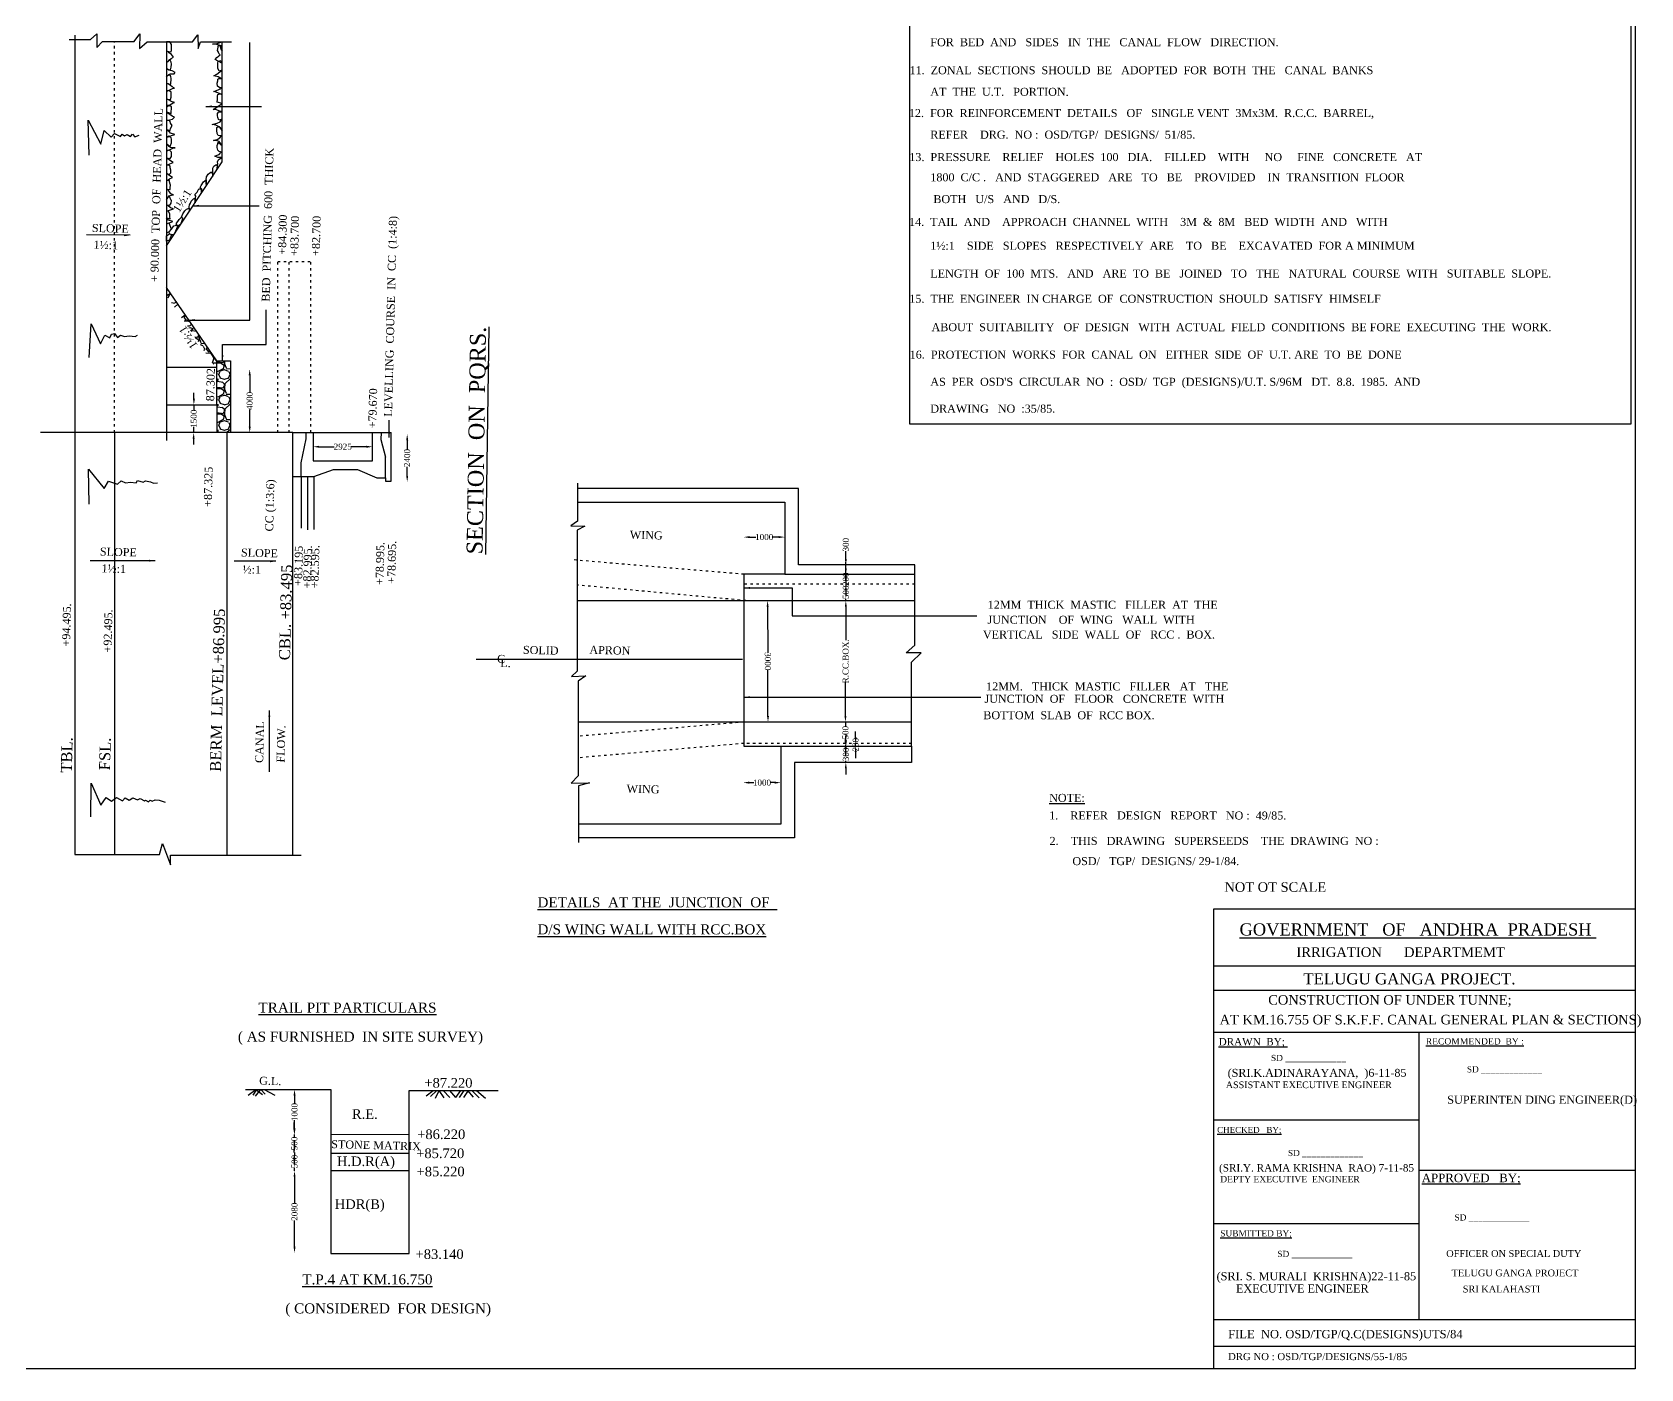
# Model space of a CAD drawing. Header units: millimetres. Extents: x 4961 to 197786, y 4930 to 111590.
# Drawn here: x 117400 to 197786, y 4930 to 71721 of the extents above; entities that cross this region are included whole.
import ezdxf

# ---------------------------------------------------------------- set-up
doc = ezdxf.new("R2010")
doc.units = ezdxf.units.MM
doc.linetypes.add('ACAD_ISO03W100', pattern=[30, 12, -18])
for name, color, linetype in [('DIM', 5, 'Continuous'), ('DOT LINE', 3, 'Continuous'), ('dwg', 20, 'Continuous'), ('HATCH', 2, 'Continuous'), ('TEXT', 7, 'Continuous')]:
    doc.layers.add(name, color=color, linetype=linetype)
doc.layers.add('TITLE', color=7, linetype='Continuous', lineweight=30)
doc.styles.get("Standard").update_dxf_attribs({"font": 'TIMES.TTF', "height": 300})
doc.dimstyles.new('ISO-25', dxfattribs={"dimtxt": 300, "dimasz": 300, "dimexe": 1.265, "dimexo": 0.625, "dimtad": 0, "dimdec": 1, "dimtxsty": 'Standard', "dimcen": 2.5, "dimse1": 1, "dimse2": 1, "dimclre": 5, "dimclrt": 4, "dimadec": 0, "dimazin": 0, "dimtfac": 1, "dimtdec": 1, "dimtmove": 0, "dimatfit": 3, "dimfxl": 1, "dimarcsym": 0})

# ---------------------------------------------------------------- blocks, each defined once
blk = doc.blocks.new('*D97')
at = {"layer": 'Defpoints', "color": 0, "ltscale": 15}
for p in [(131440, 51005), (134400, 51005), (134400, 51005)]:
    blk.add_point(p, dxfattribs=at)
at = {"layer": 'DIM', "color": 0, "lineweight": -2, "ltscale": 15}
for p, q in [((131740, 51005), (132496, 51005)), ((134100, 51005), (133344, 51005))]:
    blk.add_line(p, q, dxfattribs=at)
at = {"layer": 'DIM', "color": 0, "ltscale": 15}
for points in [[(131740, 51055), (131740, 50955), (131440, 51005)], [(134100, 51055), (134100, 50955), (134400, 51005)]]:
    blk.add_solid(points, dxfattribs=at)
at = {"layer": 'DIM', "color": 4, "ltscale": 15, "insert": (132920, 51005), "char_height": 300, "attachment_point": 5}
blk.add_mtext('2925', dxfattribs=at)
blk = doc.blocks.new('*D98')
at = {"layer": 'Defpoints', "color": 0, "ltscale": 15}
for p in [(136080, 51630), (136140, 51630), (136080, 49250)]:
    blk.add_point(p, dxfattribs=at)
at = {"layer": 'DIM', "color": 0, "lineweight": -2, "ltscale": 15}
for p, q in [((136140, 51330), (136140, 50871)), ((136140, 49550), (136140, 50009))]:
    blk.add_line(p, q, dxfattribs=at)
at = {"layer": 'DIM', "color": 0, "ltscale": 15}
for points in [[(136090, 51330), (136190, 51330), (136140, 51630)], [(136090, 49550), (136190, 49550), (136140, 49250)]]:
    blk.add_solid(points, dxfattribs=at)
at = {"layer": 'DIM', "color": 4, "ltscale": 15, "insert": (136140, 50440), "char_height": 300, "attachment_point": 5, "rotation": 90}
blk.add_mtext('2400', dxfattribs=at)
blk = doc.blocks.new('*D99')
at = {"layer": 'Defpoints', "color": 0, "ltscale": 15}
for p in [(125480, 53100), (125480, 53100), (125470, 51710)]:
    blk.add_point(p, dxfattribs=at)
at = {"layer": 'DIM', "color": 0, "lineweight": -2, "ltscale": 15}
for p, q in [((125480, 53100), (125478, 52815)), ((125482, 53400), (125484, 53700)), ((125470, 51710), (125472, 51995)), ((125468, 51410), (125466, 51110))]:
    blk.add_line(p, q, dxfattribs=at)
at = {"layer": 'DIM', "color": 0, "ltscale": 15}
for points in [[(125432, 53400), (125532, 53400), (125480, 53100)], [(125418, 51410), (125518, 51410), (125470, 51710)]]:
    blk.add_solid(points, dxfattribs=at)
at = {"layer": 'DIM', "color": 4, "ltscale": 15, "insert": (125475, 52405), "char_height": 300, "attachment_point": 5, "rotation": 89.58781}
blk.add_mtext('1500', dxfattribs=at)
blk = doc.blocks.new('*D100')
at = {"layer": 'Defpoints', "color": 0, "ltscale": 15}
for p in [(128240, 54880), (128270, 54880), (128240, 51710)]:
    blk.add_point(p, dxfattribs=at)
at = {"layer": 'DIM', "color": 0, "lineweight": -2, "ltscale": 15}
for p, q in [((128270, 54580), (128270, 53727)), ((128270, 52010), (128270, 52863))]:
    blk.add_line(p, q, dxfattribs=at)
at = {"layer": 'DIM', "color": 0, "ltscale": 15}
for points in [[(128220, 54580), (128320, 54580), (128270, 54880)], [(128220, 52010), (128320, 52010), (128270, 51710)]]:
    blk.add_solid(points, dxfattribs=at)
at = {"layer": 'DIM', "color": 4, "ltscale": 15, "insert": (128270, 53295), "char_height": 300, "attachment_point": 5, "rotation": 90}
blk.add_mtext('4000', dxfattribs=at)
blk = doc.blocks.new('*D101')
at = {"layer": 'Defpoints', "color": 0, "ltscale": 15}
for p in [(152950, 46490), (155010, 46490), (155010, 46490)]:
    blk.add_point(p, dxfattribs=at)
at = {"layer": 'DIM', "color": 0, "lineweight": -2, "ltscale": 15}
for p, q in [((153250, 46490), (153570, 46490)), ((154710, 46490), (154390, 46490))]:
    blk.add_line(p, q, dxfattribs=at)
at = {"layer": 'DIM', "color": 0, "ltscale": 15}
for points in [[(153250, 46540), (153250, 46440), (152950, 46490)], [(154710, 46540), (154710, 46440), (155010, 46490)]]:
    blk.add_solid(points, dxfattribs=at)
at = {"layer": 'DIM', "color": 4, "ltscale": 15, "insert": (153980, 46490), "char_height": 300, "attachment_point": 5}
blk.add_mtext('1000', dxfattribs=at)
blk = doc.blocks.new('*D102')
at = {"layer": 'Defpoints', "color": 0, "ltscale": 15}
for p in [(154150, 43315), (154170, 37250), (154170, 37250)]:
    blk.add_point(p, dxfattribs=at)
at = {"layer": 'DIM', "color": 0, "lineweight": -2, "ltscale": 15}
for p, q in [((154151, 43015), (154159, 40709)), ((154169, 37550), (154161, 39856))]:
    blk.add_line(p, q, dxfattribs=at)
at = {"layer": 'DIM', "color": 0, "ltscale": 15}
for points in [[(154201, 43015), (154101, 43015), (154150, 43315)], [(154219, 37550), (154119, 37550), (154170, 37250)]]:
    blk.add_solid(points, dxfattribs=at)
at = {"layer": 'DIM', "color": 4, "ltscale": 15, "insert": (154160, 40283), "char_height": 300, "attachment_point": 5, "rotation": 270.18894}
blk.add_mtext('3000', dxfattribs=at)
blk = doc.blocks.new('*D103')
at = {"layer": 'Defpoints', "color": 0, "ltscale": 15}
for p in [(158060, 43315), (158040, 37250), (158040, 37250)]:
    blk.add_point(p, dxfattribs=at)
at = {"layer": 'DIM', "color": 0, "lineweight": -2, "ltscale": 15}
for p, q in [((158059, 43015), (158053, 41341)), ((158041, 37550), (158047, 39224))]:
    blk.add_line(p, q, dxfattribs=at)
at = {"layer": 'DIM', "color": 0, "ltscale": 15}
for points in [[(158009, 43015), (158109, 43015), (158060, 43315)], [(157991, 37550), (158091, 37550), (158040, 37250)]]:
    blk.add_solid(points, dxfattribs=at)
at = {"layer": 'DIM', "color": 4, "ltscale": 15, "insert": (158050, 40282), "char_height": 300, "attachment_point": 5, "rotation": 89.81106}
blk.add_mtext('R.CC.BOX.', dxfattribs=at)
blk = doc.blocks.new('*D104')
at = {"layer": 'Defpoints', "color": 0, "ltscale": 15}
for p in [(158060, 45100), (158060, 44630), (158060, 44630)]:
    blk.add_point(p, dxfattribs=at)
at = {"layer": 'DIM', "color": 0, "lineweight": -2, "ltscale": 15}
for p, q in [((158060, 45400), (158060, 45794)), ((158060, 44630), (158060, 45100)), ((158060, 44330), (158060, 44030))]:
    blk.add_line(p, q, dxfattribs=at)
at = {"layer": 'DIM', "color": 0, "ltscale": 15}
for points in [[(158010, 45400), (158110, 45400), (158060, 45100)], [(158010, 44330), (158110, 44330), (158060, 44630)]]:
    blk.add_solid(points, dxfattribs=at)
at = {"layer": 'DIM', "color": 4, "ltscale": 15, "insert": (158060, 46110), "char_height": 300, "attachment_point": 5, "rotation": 90}
blk.add_mtext('300', dxfattribs=at)
blk = doc.blocks.new('*D105')
at = {"layer": 'Defpoints', "color": 0, "ltscale": 15}
for p in [(158060, 44630), (158060, 44140), (158060, 44140)]:
    blk.add_point(p, dxfattribs=at)
at = {"layer": 'DIM', "color": 0, "lineweight": -2, "ltscale": 15}
for p, q in [((158060, 44930), (158060, 45230)), ((158060, 44630), (158060, 44140)), ((158060, 43840), (158060, 43540))]:
    blk.add_line(p, q, dxfattribs=at)
at = {"layer": 'DIM', "color": 0, "ltscale": 15}
for points in [[(158010, 44930), (158110, 44930), (158060, 44630)], [(158010, 43840), (158110, 43840), (158060, 44140)]]:
    blk.add_solid(points, dxfattribs=at)
at = {"layer": 'DIM', "color": 4, "ltscale": 15, "insert": (158060, 44385), "char_height": 300, "attachment_point": 5, "rotation": 90}
blk.add_mtext('200', dxfattribs=at)
blk = doc.blocks.new('*D106')
at = {"layer": 'Defpoints', "color": 0, "ltscale": 15}
for p in [(158060, 44140), (158060, 43315), (158060, 43315)]:
    blk.add_point(p, dxfattribs=at)
at = {"layer": 'DIM', "color": 0, "lineweight": -2, "ltscale": 15}
for p, q in [((158060, 44440), (158060, 44740)), ((158060, 44140), (158060, 44042)), ((158060, 43315), (158060, 43413)), ((158060, 43015), (158060, 42715))]:
    blk.add_line(p, q, dxfattribs=at)
at = {"layer": 'DIM', "color": 0, "ltscale": 15}
for points in [[(158010, 44440), (158110, 44440), (158060, 44140)], [(158010, 43015), (158110, 43015), (158060, 43315)]]:
    blk.add_solid(points, dxfattribs=at)
at = {"layer": 'DIM', "color": 4, "ltscale": 15, "insert": (158060, 43728), "char_height": 300, "attachment_point": 5, "rotation": 90}
blk.add_mtext('500 ', dxfattribs=at)
blk = doc.blocks.new('*D107')
at = {"layer": 'Defpoints', "color": 0, "ltscale": 15}
for p in [(158040, 37250), (158040, 36180), (158040, 36180)]:
    blk.add_point(p, dxfattribs=at)
at = {"layer": 'DIM', "color": 0, "lineweight": -2, "ltscale": 15}
for p, q in [((158040, 37550), (158040, 37850)), ((158040, 37250), (158040, 37029)), ((158040, 36180), (158040, 36401)), ((158040, 35880), (158040, 35580))]:
    blk.add_line(p, q, dxfattribs=at)
at = {"layer": 'DIM', "color": 0, "ltscale": 15}
for points in [[(157990, 37550), (158090, 37550), (158040, 37250)], [(157990, 35880), (158090, 35880), (158040, 36180)]]:
    blk.add_solid(points, dxfattribs=at)
at = {"layer": 'DIM', "color": 4, "ltscale": 15, "insert": (158040, 36715), "char_height": 300, "attachment_point": 5, "rotation": 90}
blk.add_mtext('500', dxfattribs=at)
blk = doc.blocks.new('*D108')
at = {"layer": 'Defpoints', "color": 0, "ltscale": 15}
for p in [(158065, 36030), (158060, 35230), (158060, 35230)]:
    blk.add_point(p, dxfattribs=at)
at = {"layer": 'DIM', "color": 0, "lineweight": -2, "ltscale": 15}
for p, q in [((158067, 36330), (158069, 36630)), ((158065, 36030), (158064, 35946)), ((158058, 34930), (158056, 34630)), ((158060, 35230), (158061, 35314))]:
    blk.add_line(p, q, dxfattribs=at)
at = {"layer": 'DIM', "color": 0, "ltscale": 15}
for points in [[(158017, 36330), (158117, 36330), (158065, 36030)], [(158008, 34930), (158108, 34930), (158060, 35230)]]:
    blk.add_solid(points, dxfattribs=at)
at = {"layer": 'DIM', "color": 4, "ltscale": 15, "insert": (158062, 35630), "char_height": 300, "attachment_point": 5, "rotation": 89.64191}
blk.add_mtext('300', dxfattribs=at)
blk = doc.blocks.new('*D109')
at = {"layer": 'Defpoints', "color": 0, "ltscale": 15}
for p in [(158390, 36180), (158550, 36180), (158390, 36050)]:
    blk.add_point(p, dxfattribs=at)
at = {"layer": 'DIM', "color": 0, "lineweight": -2, "ltscale": 15}
for p, q in [((158550, 36480), (158550, 36780)), ((158550, 36050), (158550, 36180)), ((158550, 35750), (158550, 35450))]:
    blk.add_line(p, q, dxfattribs=at)
at = {"layer": 'DIM', "color": 0, "ltscale": 15}
for points in [[(158500, 36480), (158600, 36480), (158550, 36180)], [(158500, 35750), (158600, 35750), (158550, 36050)]]:
    blk.add_solid(points, dxfattribs=at)
at = {"layer": 'DIM', "color": 4, "ltscale": 15, "insert": (158550, 36115), "char_height": 300, "attachment_point": 5, "rotation": 90}
blk.add_mtext('200', dxfattribs=at)
blk = doc.blocks.new('*D110')
at = {"layer": 'Defpoints', "color": 0, "ltscale": 15}
for p in [(152930, 34220), (154810, 34220), (154810, 34220)]:
    blk.add_point(p, dxfattribs=at)
at = {"layer": 'DIM', "color": 0, "lineweight": -2, "ltscale": 15}
for p, q in [((153230, 34220), (153460, 34220)), ((154510, 34220), (154280, 34220))]:
    blk.add_line(p, q, dxfattribs=at)
at = {"layer": 'DIM', "color": 0, "ltscale": 15}
for points in [[(153230, 34270), (153230, 34170), (152930, 34220)], [(154510, 34270), (154510, 34170), (154810, 34220)]]:
    blk.add_solid(points, dxfattribs=at)
at = {"layer": 'DIM', "color": 4, "ltscale": 15, "insert": (153870, 34220), "char_height": 300, "attachment_point": 5}
blk.add_mtext('1000', dxfattribs=at)
blk = doc.blocks.new('*D111')
at = {"layer": 'Defpoints', "color": 0, "ltscale": 15}
for p in [(130570, 18880), (130510, 16640), (130570, 16640)]:
    blk.add_point(p, dxfattribs=at)
at = {"layer": 'DIM', "color": 0, "lineweight": -2, "ltscale": 15}
for p, q in [((130510, 18580), (130510, 18170)), ((130510, 16940), (130510, 17350))]:
    blk.add_line(p, q, dxfattribs=at)
at = {"layer": 'DIM', "color": 0, "ltscale": 15}
for points in [[(130460, 18580), (130560, 18580), (130510, 18880)], [(130460, 16940), (130560, 16940), (130510, 16640)]]:
    blk.add_solid(points, dxfattribs=at)
at = {"layer": 'DIM', "color": 4, "ltscale": 15, "insert": (130510, 17760), "char_height": 300, "attachment_point": 5, "rotation": 90}
blk.add_mtext('1000', dxfattribs=at)
blk = doc.blocks.new('*D112')
at = {"layer": 'Defpoints', "color": 0, "ltscale": 15}
for p in [(130510, 16640), (130500, 15740), (130510, 15740)]:
    blk.add_point(p, dxfattribs=at)
at = {"layer": 'DIM', "color": 0, "lineweight": -2, "ltscale": 15}
for p, q in [((130500, 16940), (130500, 17240)), ((130500, 16640), (130500, 16504)), ((130500, 15740), (130500, 15876)), ((130500, 15440), (130500, 15140))]:
    blk.add_line(p, q, dxfattribs=at)
at = {"layer": 'DIM', "color": 0, "ltscale": 15}
for points in [[(130450, 16940), (130550, 16940), (130500, 16640)], [(130450, 15440), (130550, 15440), (130500, 15740)]]:
    blk.add_solid(points, dxfattribs=at)
at = {"layer": 'DIM', "color": 4, "ltscale": 15, "insert": (130500, 16190), "char_height": 300, "attachment_point": 5, "rotation": 90}
blk.add_mtext('500', dxfattribs=at)
blk = doc.blocks.new('*D113')
at = {"layer": 'Defpoints', "color": 0, "ltscale": 15}
for p in [(130500, 15740), (130500, 14830), (130510, 14830)]:
    blk.add_point(p, dxfattribs=at)
at = {"layer": 'DIM', "color": 0, "lineweight": -2, "ltscale": 15}
for p, q in [((130510, 16040), (130510, 16340)), ((130510, 15740), (130510, 15599)), ((130510, 14830), (130510, 14971)), ((130510, 14530), (130510, 14230))]:
    blk.add_line(p, q, dxfattribs=at)
at = {"layer": 'DIM', "color": 0, "ltscale": 15}
for points in [[(130460, 16040), (130560, 16040), (130510, 15740)], [(130460, 14530), (130560, 14530), (130510, 14830)]]:
    blk.add_solid(points, dxfattribs=at)
at = {"layer": 'DIM', "color": 4, "ltscale": 15, "insert": (130510, 15285), "char_height": 300, "attachment_point": 5, "rotation": 90}
blk.add_mtext('500', dxfattribs=at)
blk = doc.blocks.new('*D114')
at = {"layer": 'Defpoints', "color": 0, "ltscale": 15}
for p in [(130510, 14830), (130510, 10730), (130510, 10730)]:
    blk.add_point(p, dxfattribs=at)
at = {"layer": 'DIM', "color": 0, "lineweight": -2, "ltscale": 15}
for p, q in [((130510, 14530), (130510, 13211)), ((130510, 11030), (130510, 12349))]:
    blk.add_line(p, q, dxfattribs=at)
at = {"layer": 'DIM', "color": 0, "ltscale": 15}
for points in [[(130460, 14530), (130560, 14530), (130510, 14830)], [(130460, 11030), (130560, 11030), (130510, 10730)]]:
    blk.add_solid(points, dxfattribs=at)
at = {"layer": 'DIM', "color": 4, "ltscale": 15, "insert": (130510, 12780), "char_height": 300, "attachment_point": 5, "rotation": 90}
blk.add_mtext('2080', dxfattribs=at)

msp = doc.modelspace()

# ---------------------------------------------------------------- hatches: boundary and pattern name
at = {"layer": 'HATCH', "ltscale": 15}
h = msp.add_hatch(dxfattribs=at)
h.set_pattern_fill('GRAVEL', color=256, scale=50, style=0)
h.set_pattern_definition([(228.0128, (914.4, 1270), (-10160.00863, -11430.014045), [170.86, -16915.25]), (184.9697, (800.1, 1143), (15240.024653, 1269.991038), [293.2025, -29027]), (132.5104, (508, 1117.6), (12699.99076, -13970.013646), [206.741, -20467.35]), (267.2737, (12.7, 800.1), (1269.994485, 25399.991827), [267.0025, -26433.2]), (292.8337, (0, 533.4), (-6350.018028, 15240.008665), [261.817, -25919.9]), (357.2737, (101.6, 292.1), (-25399.991827, 1269.994485), [267.0025, -26433.2]), (37.6942, (368.3, 279.4), (-16510.01043, -12699.988678), [353.097, -34956.55]), (72.2553, (647.7, 495.3), (8890.017783, 27940.008103), [333.36, -33002.65]), (121.4296, (749.3, 812.8), (-10160.002618, 16509.98058), [267.9065, -26522.75]), (175.2364, (609.6, 1041.4), (13969.98903, -1269.98808), [305.856, -14986.95]), (222.3974, (304.8, 1066.8), (-15240.000459, -13969.981825), [395.539, -39158.4]), (138.8141, (1270, 787.4), (-8889.99434, 7619.98828), [135.002, -13365.3]), (171.4692, (1168.4, 876.3), (16509.974798, -2540.0064), [256.841, -25427.3]), (225, (914.4, 914.4), (-3e-13, -1269.999), [179.605, -1616.445]), (203.1986, (825.5, 1066.8), (6350.02141, 2540.01114), [96.72, -9575.3]), (291.8014, (736.6, 1028.7), (-1270.0009, 3810.00245), [136.783, -6702.4]), (30.9638, (787.4, 901.7), (3809.99598, 2540.00198), [222.16, -7183.15]), (161.5651, (977.9, 1016), (2540.0012, -1269.9981), [160.643, -3855.45]), (16.3895, (0, 1028.7), (12700.007007, 3809.992075), [225.044, -22279.4]), (70.3462, (215.9, 1092.2), (-5079.985844, -13969.980244), [188.8, -18691.1]), (293.1986, (977.9, 1270), (-2540.01114, 6350.02141), [193.44, -9478.6]), (343.6105, (1054.1, 1092.2), (-12700.007007, 3809.992075), [225.044, -22279.4]), (339.444, (0, 241.3), (-6350.00788, 2539.99692), [217.018, -10633.85]), (294.7751, (203.2, 165.1), (-6349.9852, 13969.993513), [181.836, -18001.8]), (66.8014, (990.6, 0), (2540.01114, 6350.02141), [193.44, -9478.6]), (17.354, (1066.8, 177.8), (-16510.00089, -5079.992338), [212.892, -21076.2]), (69.444, (368.3, 0), (-2539.99692, -6350.00788), [108.509, -10742.4]), (101.3099, (914.4, 0), (-1269.99373, 5079.98373), [64.758, -6411]), (165.9638, (901.7, 63.5), (3810.0027, -1269.9978), [261.817, -4974.525]), (186.009, (647.7, 127), (12699.981272, 1269.997034), [242.6335, -24020.7]), (303.6901, (787.4, 787.4), (-1270.0004, 2539.99755), [183.162, -4395.89]), (353.1572, (889, 635), (21590.008928, -2540.011376), [319.7785, -31658]), (60.9454, (1206.5, 596.9), (-5079.98818, -8889.9788), [130.754, -12944.7]), (90, (1270, 711.2), (-1270, 1270), [76.2, -1193.8]), (120.2564, (622.3, 165.1), (5079.989233, -8889.995516), [176.434, -17466.95]), (48.0128, (533.4, 317.5), (10160.00863, 11430.014045), [341.721, -16744.4]), (0, (762, 571.5), (1270, 1270), [330.2, -939.8]), (325.3048, (1092.2, 571.5), (-12699.977995, 8890.000845), [200.805, -19879.65]), (254.0546, (1257.3, 457.2), (-1270.00324, -5080.0121), [184.915, -9060.85]), (207.646, (1206.5, 279.4), (-24129.991525, -12700.007987), [301.0725, -29806.25]), (175.4261, (939.8, 139.7), (-16510.003802, 1269.993856), [318.5145, -31532.9]), (175.4261, (939.8, 139.7), (-16510.003802, 1269.993856), [318.5145, -31532.9])])
h.paths.add_polyline_path([(124110, 58960), (124110, 58580), (126555.28, 54980), (126630, 54980), (126630, 55290)])
h.paths.add_polyline_path([(127310, 55290), (126630, 55290), (126630, 54980), (126630, 53100), (126630, 51710), (127310, 51710)])

# ---------------------------------------------------------------- linework, layer by layer
at = {"layer": 'DIM', "ltscale": 15}
for points in [[(129100, 56120), (129100, 57850)], [(155370, 42550), (164610, 42550)]]:
    msp.add_lwpolyline(points, dxfattribs=at)
at = {"layer": 'DOT LINE', "linetype": 'ACAD_ISO03W100', "ltscale": 10}
for points in [[(121520, 51710), (121520, 71260)], [(129670, 51710), (129670, 60260), (131460, 60260)], [(130250, 51710), (130250, 60260)], [(131330, 51710), (131330, 60260)], [(152970, 44630), (144450, 45350)], [(153070, 43315), (144630, 44092.5)], [(161510, 44130), (152970, 44130)], [(152970, 37250), (144690, 36537.03)], [(161340, 36180), (152970, 36180), (144690, 35460)]]:
    msp.add_lwpolyline(points, dxfattribs=at)
at = {"layer": 'dwg', "ltscale": 15}
msp.add_lwpolyline([(161250, 101990), (197280, 101990), (197280, 52130), (161250, 52130)], close=True, dxfattribs=at)
for points in [[(119250, 71360), (120320, 71360), (120630, 71640), (120630, 70950), (120910, 71260), (122490, 71260), (122780, 71640), (122760, 70900), (123150, 71240), (125410, 71240), (125670, 71590), (125690, 70910), (125810, 71230), (127360, 71230)], [(119540, 71570), (119540, 30760), (119540, 30630), (123760, 30630), (123920, 31180), (124310, 30120), (124320, 30600), (130850, 30600)], [(124110, 71240), (124110, 51320)], [(124110, 61040), (126900, 65240), (126900, 71230)], [(126630, 55290), (124110, 58960)], [(124110, 54980), (126630, 54980)], [(126630, 53100), (126630, 55290), (127310, 55290), (127310, 51710)], [(124110, 53100), (126630, 53100), (126630, 51710)], [(130430, 30600), (130430, 51710), (117810, 51710)], [(121520, 51710), (121520, 30630)], [(127120, 51710), (127120, 30600)], [(130430, 51710), (135340, 51710)], [(130850, 49510), (130850, 50200), (131090, 51400), (131090, 51710)], [(131440, 51710), (131440, 50300), (134400, 50300), (134400, 51710)], [(131470, 49510), (132460, 49870), (133660, 49870), (134620, 49450), (135050, 49450), (135050, 49280), (135340, 49280), (135340, 51710)], [(134840, 51710), (134820, 51360), (135050, 50487.92)], [(135050, 49450), (135050, 50487.92)], [(130430, 49510), (130850, 49510), (130850, 49070), (130850, 46940)], [(130850, 49510), (131470, 49510), (131470, 46870)], [(131160, 49510), (131160, 46850)], [(144650, 49190), (144650, 47290), (144320, 47050), (145010, 47040), (144630, 46840), (144630, 39790), (144350, 39530), (145070, 39550), (144690, 39290), (144690, 34560), (144330, 34190), (145250, 34210), (144700, 34060), (144700, 31230)], [(144650, 48240), (155010, 48240), (155010, 44630), (152970, 44630), (152970, 36050), (161340, 36050), (161340, 40240), (161830, 40700), (161080, 40710), (161510, 41090), (161510, 45100), (155690, 45100), (155690, 48920), (144650, 48920)], [(155010, 44630), (161510, 44630)], [(144630, 43315), (161510, 43315)], [(152900, 40380), (139590, 40380)], [(161340, 37250), (152970, 37250), (144690, 37250)], [(161340, 36050), (161340, 35230), (155490, 35230), (155490, 31460), (144700, 31460)], [(154810, 36050), (154810, 32150), (144700, 32150)], [(128060, 18880), (132320, 18880), (132320, 10800), (132320, 10700), (136240, 10700), (136240, 18840), (140690, 18840)], [(132320, 16650), (136240, 16640)], [(132320, 15710), (136240, 15710)], [(132320, 14840), (136240, 14840)]]:
    msp.add_lwpolyline(points, dxfattribs=at)
at = {"layer": 'HATCH', "ltscale": 15}
for points in [[(124110, 61700), (124240, 61750), (124360, 61870), (124240, 62180), (124110, 62150), (124430, 62260), (124210, 62330), (124110, 62440), (124290, 62390), (124280, 62490), (124280, 62620), (124220, 62780), (124110, 62770), (124460, 62890), (124320, 62940), (124180, 63060), (124110, 63090), (124280, 63080), (124350, 63180), (124360, 63310), (124330, 63350), (124280, 63480), (124230, 63520), (124150, 63440), (124110, 63350), (124250, 63550), (124410, 63600), (124460, 63600), (124330, 63650), (124230, 63800), (124170, 63860), (124110, 63880), (124300, 63860), (124300, 63960), (124320, 64070), (124290, 64130), (124260, 64240), (124260, 64310), (124110, 64300), (124260, 64390), (124410, 64460), (124280, 64540), (124220, 64600), (124140, 64640), (124270, 64620), (124330, 64690), (124330, 64820), (124300, 64950), (124300, 65020), (124210, 65080), (124110, 65070), (124440, 65210), (124310, 65300), (124110, 65440), (124300, 65400), (124370, 65500), (124360, 65730), (124320, 65780), (124270, 65820), (124160, 65800), (124110, 65780), (124430, 65920), (124540, 65940), (124320, 65960), (124240, 66010), (124200, 66080), (124110, 66140), (124220, 66045), (124310, 66060), (124360, 66190), (124370, 66310), (124370, 66380), (124340, 66440), (124290, 66470), (124230, 66520), (124160, 66470), (124110, 66460), (124360, 66560), (124530, 66610), (124310, 66680), (124270, 66740), (124180, 66790), (124110, 66860), (124300, 66810), (124320, 66900), (124390, 67050), (124310, 67180), (124290, 67260), (124260, 67310), (124110, 67310), (124410, 67370), (124510, 67470), (124400, 67520), (124180, 67680), (124110, 67740), (124350, 67650), (124350, 67750), (124360, 67890), (124360, 68010), (124290, 68030), (124250, 68050), (124150, 68050), (124110, 67990), (124440, 68190), (124520, 68200), (124350, 68260), (124250, 68320), (124180, 68360), (124110, 68380), (124310, 68360), (124350, 68470), (124340, 68650), (124340, 68720), (124280, 68770), (124230, 68810), (124140, 68790), (124110, 68760), (124410, 68910), (124520, 68930), (124400, 68990), (124310, 69050), (124260, 69090), (124190, 69140), (124140, 69160), (124110, 69160), (124330, 69120), (124330, 69230), (124340, 69300), (124340, 69430), (124330, 69490), (124310, 69540), (124260, 69570), (124210, 69590), (124180, 69560), (124140, 69530), (124090, 69510), (124290, 69640), (124490, 69640), (124550, 69700), (124390, 69790), (124290, 69800), (124230, 69830), (124160, 69880), (124110, 69890), (124320, 69840), (124330, 69910), (124350, 69970), (124360, 70130), (124350, 70230), (124320, 70290), (124290, 70350), (124240, 70340), (124160, 70240), (124110, 70210), (124340, 70400), (124470, 70480), (124360, 70600), (124240, 70690), (124210, 70740), (124110, 70770), (124340, 70740), (124360, 70820), (124360, 70910), (124360, 71000), (124360, 71100), (124320, 71190), (124280, 71240), (124190, 71240), (124110, 71240), (124110, 70770)], [(125250, 62920), (125240, 63000), (125260, 63090), (125320, 63180), (125350, 63280), (125410, 63340), (125460, 63400), (125520, 63420), (125530, 63260), (125541.82, 63195.43), (125560, 63430), (125570, 63530), (125520, 63610), (125650, 63730), (125720, 63900), (125860, 63900), (125867.19, 63685.23), (125860, 63900), (125800, 63960), (125840, 64060), (125960, 64250), (126100, 64340), (126090, 64110), (126100, 64340), (126110, 64500), (126200, 64630), (126280, 64690), (126360, 64740), (126410, 64630), (126422.74, 64521.54), (126430, 64820), (126430, 64920), (126480, 65030), (126570, 65090), (126630, 65110), (126640, 64960), (126631.43, 64835.7), (126680, 65140), (126660, 65240), (126690, 65330), (126740, 65380), (126830, 65430), (126900, 65450), (126680, 65450), (126520, 65520), (126640, 65570), (126740, 65610), (126820, 65700), (126900, 65730), (126740, 65750), (126670, 65820), (126640, 65950), (126640, 66050), (126680, 66140), (126700, 66220), (126830, 66100), (126900, 66060), (126740, 66260), (126590, 66310), (126460, 66310), (126650, 66350), (126770, 66440), (126840, 66520), (126900, 66540), (126700, 66550), (126640, 66650), (126630, 66800), (126630, 66960), (126750, 67000), (126820, 66940), (126900, 66800), (126785, 66970), (126580, 67080), (126400, 67100), (126650, 67170), (126800, 67240), (126900, 67370), (126730, 67330), (126670, 67450), (126660, 67550), (126660, 67650), (126720, 67740), (126870, 67740), (126900, 67740), (126720, 67790), (126570, 67850), (126450, 67860), (126620, 67970), (126740, 68050), (126900, 68160), (126650, 68230), (126660, 68380), (126660, 68530), (126680, 68600), (126770, 68640), (126900, 68600), (126710, 68680), (126590, 68720), (126470, 68750), (126700, 68840), (126800, 68890), (126900, 68960), (126780, 68940), (126660, 69020), (126650, 69170), (126670, 69290), (126680, 69370), (126720, 69410), (126840, 69410), (126900, 69370), (126690, 69490), (126480, 69540), (126620, 69620), (126780, 69740), (126840, 69790), (126900, 69820), (126750, 69770), (126680, 69930), (126670, 70040), (126670, 70180), (126700, 70270), (126820, 70310), (126870, 70180), (126550, 70360), (126630, 70450), (126800, 70590), (126720, 70650), (126690, 70750), (126660, 70800), (126680, 70890), (126690, 70970), (126700, 71030), (126780, 71060), (126850, 70840), (126900, 70770), (126840, 71040), (126570, 71120), (126410, 71120), (126650, 71160), (126870, 71230)], [(120240, 65580), (120190, 67330), (120830, 66120), (121000, 66800), (121340, 66470), (121520, 66650), (121820, 66510), (121890, 66630), (122020, 66540), (122140, 66610), (122320, 66510), (122410, 66620), (122530, 66490), (122750, 66580)], [(124870, 62470), (124930, 62650), (125030, 62790), (125120, 62880), (125250, 62920), (125251.78, 62758.81)], [(124270, 61650), (124240, 61750), (124360, 61870), (124480, 62040), (124620, 62070), (124680, 62030), (124590, 61810), (124536.63, 61682.24), (124450, 61600), (124360, 61610), (124465.25, 61614.47), (124536.63, 61682.24), (124680, 62030), (124600, 62140), (124740, 62360), (124870, 62470), (124910, 62440), (124880, 62300), (124817.48, 62105.03), (124680, 62030)], [(124110, 61280), (124110, 61550), (124270, 61650), (124360, 61610), (124260, 61320), (124110, 61280)], [(120240, 55470), (120340, 57150), (120810, 56150), (121030, 56580), (121280, 56440), (121360, 56630), (121520, 56670), (121670, 56470), (121810, 56580), (122010, 56510), (122240, 56550), (122540, 56520), (122670, 56580)], [(120240, 48140), (120210, 49890), (121000, 48920), (121220, 49280), (121660, 49140), (121850, 49300), (122060, 49200), (122320, 49230), (122590, 49210), (122660, 49320), (122940, 49240), (123070, 49300), (123310, 49260), (123470, 49190), (123660, 49210)], [(120330, 32520), (120350, 34190), (120830, 33090), (121090, 33480), (121370, 33300), (121610, 33480), (121920, 33320), (122050, 33460), (122240, 33340), (122430, 33470), (122670, 33360), (122790, 33430), (123010, 33320), (123070, 33350), (123220, 33270), (123300, 33350), (123400, 33300), (123540, 33360), (123740, 33350), (124050, 33250)], [(128200, 18600), (128580, 18880), (128910, 18630)], [(128440, 18610), (128620, 18880)], [(128560, 18560), (128830, 18880), (129040, 18660)], [(128990, 18880), (129520, 18610)], [(137090, 18570), (137430, 18840)], [(137300, 18530), (137620, 18840)], [(137550, 18460), (137730, 18840)], [(137990, 18470), (137730, 18840)], [(137930, 18840), (138270, 18490)], [(138250, 18840), (138550, 18480)], [(138800, 18840), (138550, 18480)], [(138750, 18490), (138980, 18840)], [(138970, 18480), (139210, 18840)], [(139460, 18500), (139170, 18840)], [(139370, 18840), (139740, 18470)], [(139610, 18840), (140060, 18450)]]:
    msp.add_lwpolyline(points, dxfattribs=at)
at = {"layer": 'TITLE', "lineweight": 30}
for p, q in [((176446.95, 4930), (176446.95, 27911.18)), ((176446.95, 25071.38), (197510, 25071.38)), ((176446.95, 23859.32), (197510, 23859.32)), ((176446.95, 21753.22), (197510, 21753.22)), ((176446.95, 7399.25), (197510, 7399.25)), ((176446.95, 6059.18), (197510, 6059.18))]:
    msp.add_line(p, q, dxfattribs=at)
at = {"layer": 'TITLE'}
for p, q in [((197510, 27911.18), (197510, 4930)), ((176446.95, 17366.52), (186691.46, 17366.52)), ((176446.95, 12198.28), (186691.46, 12198.28)), ((197510, 4930), (176446.95, 4930))]:
    msp.add_line(p, q, dxfattribs=at)
at = {"layer": 'TITLE', "ltscale": 15}
msp.add_lwpolyline([(5530, 111590), (197510, 111590), (197510, 4930), (5530, 4930)], close=True, dxfattribs=at)
at = {"layer": 'TITLE', "lineweight": 30}
for points in [[(176446.95, 27911.18), (197510, 27911.18)], [(186691.46, 21753.22), (186691.46, 7399.25)]]:
    msp.add_lwpolyline(points, dxfattribs=at)
at = {"layer": 'TITLE'}
msp.add_lwpolyline([(186691.46, 14861.56), (197510, 14861.56)], dxfattribs=at)

# ---------------------------------------------------------------- texts
at = {"layer": 'TEXT', "linetype": 'ByBlock'}
for s, height, p in [(' FOR  BED  AND   SIDES   IN  THE   CANAL  FLOW   DIRECTION.', 400, (162130, 71020)), (' 11.  ZONAL  SECTIONS  SHOULD  BE   ADOPTED  FOR  BOTH  THE   CANAL  BANKS', 400, (161090, 69620)), (' AT  THE  U.T.   PORTION.', 400, (162130, 68540)), ('12.  FOR  REINFORCEMENT  DETAILS   OF   SINGLE VENT  3Mx3M.  R.C.C.  BARREL,', 400, (161210, 67480)), (' REFER    DRG.  NO :  OSD/TGP/  DESIGNS/  51/85.', 400, (162130, 66400)), ('13.  PRESSURE    RELIEF    HOLES  100   DIA.    FILLED    WITH     NO     FINE   CONCRETE   AT', 400, (161230, 65280)), (' 1800  C/C .   AND  STAGGERED   ARE   TO   BE    PROVIDED    IN  TRANSITION  FLOOR', 400, (162130, 64270)), ('  BOTH   U/S   AND   D/S.', 400, (162130, 63180)), ('14.  TAIL  AND    APPROACH  CHANNEL  WITH    3M  &  8M   BED  WIDTH  AND   WITH', 400, (161220, 62040)), (' 1½:1    SIDE   SLOPES   RESPECTIVELY  ARE    TO   BE    EXCAVATED  FOR A MINIMUM  ', 400, (162130, 60850)), (' LENGTH  OF  100  MTS.   AND   ARE  TO  BE   JOINED   TO   THE   NATURAL  COURSE  WITH   SUITABLE  SLOPE. ', 400, (162130, 59460)), ('15.  THE  ENGINEER  IN CHARGE  OF  CONSTRUCTION  SHOULD  SATISFY  HIMSELF', 400, (161230, 58200)), ('  ABOUT  SUITABILITY   OF  DESIGN   WITH  ACTUAL  FIELD  CONDITIONS  BE FORE  EXECUTING  THE  WORK.', 400, (162039.08, 56780.01)), ('16.  PROTECTION  WORKS  FOR  CANAL  ON   EITHER  SIDE  OF  U.T. ARE  TO  BE  DONE', 400, (161250, 55410)), (" AS  PER  OSD'S  CIRCULAR  NO  :  OSD/  TGP  (DESIGNS)/U.T. S/96M   DT.  8.8.  1985.  AND", 400, (162130, 54050)), (' DRAWING   NO  :35/85.', 400, (162130, 52710)), ('12MM  THICK  MASTIC   FILLER  AT  THE', 400, (165150, 42910)), ('VERTICAL   SIDE  WALL  OF   RCC .  BOX.', 400, (164910, 41420)), ('JUNCTION    OF  WING   WALL  WITH', 400, (165140, 42160)), ('JUNCTION  OF   FLOOR   CONCRETE  WITH', 400, (164990, 38210)), ('12MM.   THICK  MASTIC   FILLER   AT   THE', 400, (165070, 38830)), ('BOTTOM  SLAB  OF  RCC BOX.', 400, (164930, 37390)), ('%%UNOTE:', 400, (168220, 33260)), ('1.    REFER   DESIGN   REPORT   NO :  49/85.', 400, (168220, 32380)), ('2.    THIS   DRAWING   SUPERSEEDS    THE  DRAWING  NO : ', 400, (168240, 31110)), ('OSD/   TGP/  DESIGNS/ 29-1/84.', 400, (169380, 30100)), ('+87.220', 480, (137000, 18980)), ('R.E.', 480, (133380, 17420)), ('+86.220', 480, (136640, 16410)), ('H.D.R(A)', 480, (132630, 15060)), ('+85.720', 480, (136590, 15460)), ('+85.220', 480, (136610, 14550)), ('HDR(B)', 480, (132520, 12920)), ('+83.140', 480, (136560, 10420))]:
    msp.add_text(s, height=height, dxfattribs=at).set_placement(p)
for s, height, rotation, p in [('+ 90.000  TOP  OF  HEAD  WALL', 400, 88.5619628, (123700, 59230)), ('BED  PITCHING  600  THICK', 400, 88.5619628, (129270, 58250)), ('1½:1', 400, 57.8362642, (124740, 62670)), ('SLOPE', 400, 358.5619628, (120380, 61740)), ('+84.300', 400, 88.5619628, (130080, 60600)), ('+83.700', 400, 88.5619628, (130690, 60540)), ('+82.700', 400, 88.5619628, (131770, 60540)), ('LEVELLING  COURSE  IN  CC  (1:4:8)', 400, 88.5619628, (135380, 52500)), ('1½:1', 400, 358.5619628, (120460, 60900)), ('1½:1', 400, 122.0152722, (125692.76, 56049.96)), ('87.302', 400, 88.5619628, (126490, 53270)), ('+79.670', 400, 88.5619628, (134590, 51920)), ('+87.325', 400, 88.5619628, (126370, 48000)), ('CC (1:3:6)', 400, 88.5619628, (129440, 46770)), ('WING', 400, 358.5619628, (147260, 46410)), ('SLOPE', 400, 358.5619628, (120780, 45570)), ('SLOPE', 400, 358.5619628, (127830, 45520)), ('+83.195', 400, 88.5619628, (130880, 44050)), ('+82.995.', 400, 88.5619628, (131330, 43920)), ('+82.595.', 400, 88.5619628, (131700, 43930)), ('+78.995.', 400, 88.5619628, (134950, 44090)), ('+78.695.', 400, 88.5619628, (135540, 44150)), ('1½:1', 400, 358.5619628, (120860, 44730)), ('½:1', 400, 358.5619628, (127910, 44680)), ('CBL. +83.495', 550, 88.5619628, (130280, 40330)), ('+94.495.', 400, 88.5619628, (119290, 41020)), ('+92.495.', 400, 88.5619628, (121360, 40720)), ('BERM  LEVEL+86.995', 550, 88.5619628, (126830, 34760)), ('SOLID', 400, 358.5619628, (141920, 40660)), ('APRON', 400, 358.5619628, (145240, 40660)), ('C', 400, 358.5619628, (140630, 40210)), ('L.', 400, 358.5619628, (140790, 40000)), ('CANAL', 400, 88.5619628, (128940, 35200)), ('FLOW.', 400, 88.5619628, (130010, 35220)), ('TBL.', 550, 88.5619628, (119380, 34710)), ('FSL.', 550, 88.5619628, (121290, 34830)), ('WING', 400, 358.5619628, (147100, 33720)), ('G.L.', 400, 358.5619628, (128740, 19130)), ('STONE MATRIX', 400, 358.5619628, (132340, 15960))]:
    msp.add_text(s, height=height, rotation=rotation, dxfattribs=at).set_placement(p)
at = {"layer": 'TITLE', "linetype": 'ByBlock'}
msp.add_text('%%USECTION  ON  PQRS.', height=800, rotation=89.1058937, dxfattribs=at).set_placement((139903.98, 45621.16))
at = {"layer": 'TITLE'}
for s, height, p in [('NOT OT SCALE', 477.5749, (176977.16, 28764.91)), ('IRRIGATION      DEPARTMEMT ', 485.0908, (180574.19, 25510.39)), ('TELUGU GANGA PROJECT.', 558.0266, (180919.36, 24140.17)), ('CONSTRUCTION OF UNDER TUNNE;', 477.5749, (179167.48, 23127.41)), ('%%UDRAWN  BY; ', 368.4726, (176688.95, 21090.95)), ('%%URECOMMENDED  BY :', 316.2151, (187040.83, 21136.35)), ('SD _____________', 308.6711, (179305.12, 20309.53)), ('(SRI.K.ADINARAYANA,  )6-11-85', 397.9791, (177140.32, 19520.31)), ('SD _____________', 308.6711, (189092.91, 19740.58)), ('ASSISTANT EXECUTIVE ENGINEER', 332.9383, (177045.51, 18954.54)), ('SUPERINTEN DING ENGINEER(D)', 405.3162, (188109.73, 18174.87)), ('%%UCHECKED   BY;', 297.6142, (176614, 16720.82)), ('SD _____________', 308.6711, (180151.21, 15560.29)), ('(SRI.Y. RAMA KRISHNA  RAO) 7-11-85', 370.4631, (176707.65, 14786.62)), ('DEPTY EXECUTIVE  ENGINEER', 316.6565, (176767.47, 14249.61)), ('%%UAPPROVED   BY;', 425.1607, (186838.18, 14255.97)), ('SD _____________', 308.6711, (188475.26, 12341.48)), ('%%USUBMITTED BY;', 309.9191, (176770.31, 11543.15)), ('SD _____________', 308.6711, (179622.33, 10518.04)), ('OFFICER ON SPECIAL DUTY', 340.1285, (188062.67, 10520.27)), ('(SRI. S. MURALI  KRISHNA)22-11-85', 404.2424, (176585.53, 9355.15)), ('TELUGU GANGA PROJECT', 340.1285, (188331.59, 9551.43)), ('EXECUTIVE ENGINEER ', 404.2424, (177555.07, 8741.14)), ('SRI KALAHASTI', 340.1285, (188888.15, 8746.45)), ('FILE  NO. OSD/TGP/Q.C(DESIGNS)UTS/84', 414.9186, (177164.88, 6458.66)), ('DRG NO : OSD/TGP/DESIGNS/55-1/85', 356.25, (177157.51, 5364.41))]:
    msp.add_text(s, height=height, dxfattribs=at).set_placement(p)
at = {"layer": 'TITLE', "linetype": 'ByBlock'}
for s, p in [('%%UDETAILS  AT THE  JUNCTION  OF  ', (142650, 27990)), ('%%UD/S WING WALL WITH RCC.BOX', (142650, 26640)), ('%%UTRAIL PIT PARTICULARS', (128710, 22730)), ('( AS FURNISHED  IN SITE SURVEY)', (127680, 21280)), ('%%UT.P.4 AT KM.16.750', (130900, 9150)), ('( CONSIDERED  FOR DESIGN)', (130050, 7700))]:
    msp.add_text(s, height=500, dxfattribs=at).set_placement(p)
at = {"layer": 'TITLE', "lineweight": 30}
for s, height, p in [('%%UGOVERNMENT   OF   ANDHRA  PRADESH ', 609.397, (177732.79, 26580.9)), ('AT KM.16.755 OF S.K.F.F. CANAL GENERAL PLAN & SECTIONS)', 477.5749, (176736.98, 22140.79))]:
    msp.add_text(s, height=height, dxfattribs=at).set_placement(p)

# ---------------------------------------------------------------- dimensions: what is measured, and where the dimension line sits
at = {"layer": 'DIM', "ltscale": 15}
for p1, p2, distance, text, picture, middle in [((128240, 51710), (128240, 54880), -30, '4000', '*D100', (128270, 53295)), ((125470, 51710), (125480, 53100), 0, '1500', '*D99', (125475, 52405)), ((136080, 49250), (136080, 51630), -60, '2400', '*D98', (136140, 50440)), ((131440, 51005), (134400, 51005), 0, '2925', '*D97', (132920, 51005)), ((152950, 46490), (155010, 46490), 0, '1000', '*D101', (153980, 46490)), ((158060, 44140), (158060, 43315), 0, '500 ', '*D106', (158060, 43727.5)), ((154150, 43315), (154170, 37250), 0, '3000', '*D102', (154160, 40282.5)), ((158060, 43315), (158040, 37250), 0, 'R.CC.BOX.', '*D103', (158050, 40282.5)), ((158040, 37250), (158040, 36180), 0, '500', '*D107', (158040, 36715)), ((158065, 36030), (158060, 35230), 0, '300', '*D108', (158062.5, 35630)), ((152930, 34220), (154810, 34220), 0, '1000', '*D110', (153870, 34220)), ((130570, 18880), (130570, 16640), -60, '1000', '*D111', (130510, 17760)), ((130510, 16640), (130510, 15740), -10, '500', '*D112', (130500, 16190)), ((130500, 15740), (130500, 14830), 10, '500', '*D113', (130510, 15285)), ((130510, 14830), (130510, 10730), 0, '2080', '*D114', (130510, 12780))]:
    dim = msp.add_aligned_dim(p1=p1, p2=p2, distance=distance, text=text, dimstyle='ISO-25', dxfattribs=at)
    dim.commit()
    dim.dimension.update_dxf_attribs({"geometry": picture, "text_midpoint": middle})
for base, p1, p2, angle, text, picture, middle in [((158060, 44630), (158060, 45100), (158060, 44630), 270, '300', '*D104', (158060, 46110)), ((158060, 44140), (158060, 44630), (158060, 44140), 270, '200', '*D105', (158060, 44385)), ((158550, 36180), (158390, 36050), (158390, 36180), 90, '200', '*D109', (158550, 36115))]:
    dim = msp.add_linear_dim(base=base, p1=p1, p2=p2, angle=angle, text=text, dimstyle='ISO-25', dxfattribs=at)
    dim.commit()
    dim.dimension.update_dxf_attribs({"geometry": picture, "text_midpoint": middle, "dimtype": 161})

# ---------------------------------------------------------------- leaders
for points in [[(125224.82, 57336.44), (128270, 57336.44), (128270, 71210)], [(126080, 68010), (128860, 68010)], [(125443.55, 63047.5), (128740, 63047.5)], [(122290, 61570), (120110, 61600)], [(126910, 55290), (126910, 56120), (129100, 56120)], [(135240, 51460), (135240, 52340)], [(123550, 45310), (120300, 45310)], [(129580, 45280), (127490, 45280)], [(152970, 43950), (155370, 43950), (155370, 42550)], [(129250, 37820), (129250, 34760)], [(152970, 38490), (164800, 38490)]]:
    msp.add_leader(points, dimstyle='ISO-25', override={"dimgap": 0.625, "dimtad": 0}, dxfattribs=at)

doc.saveas('drawing.dxf')
